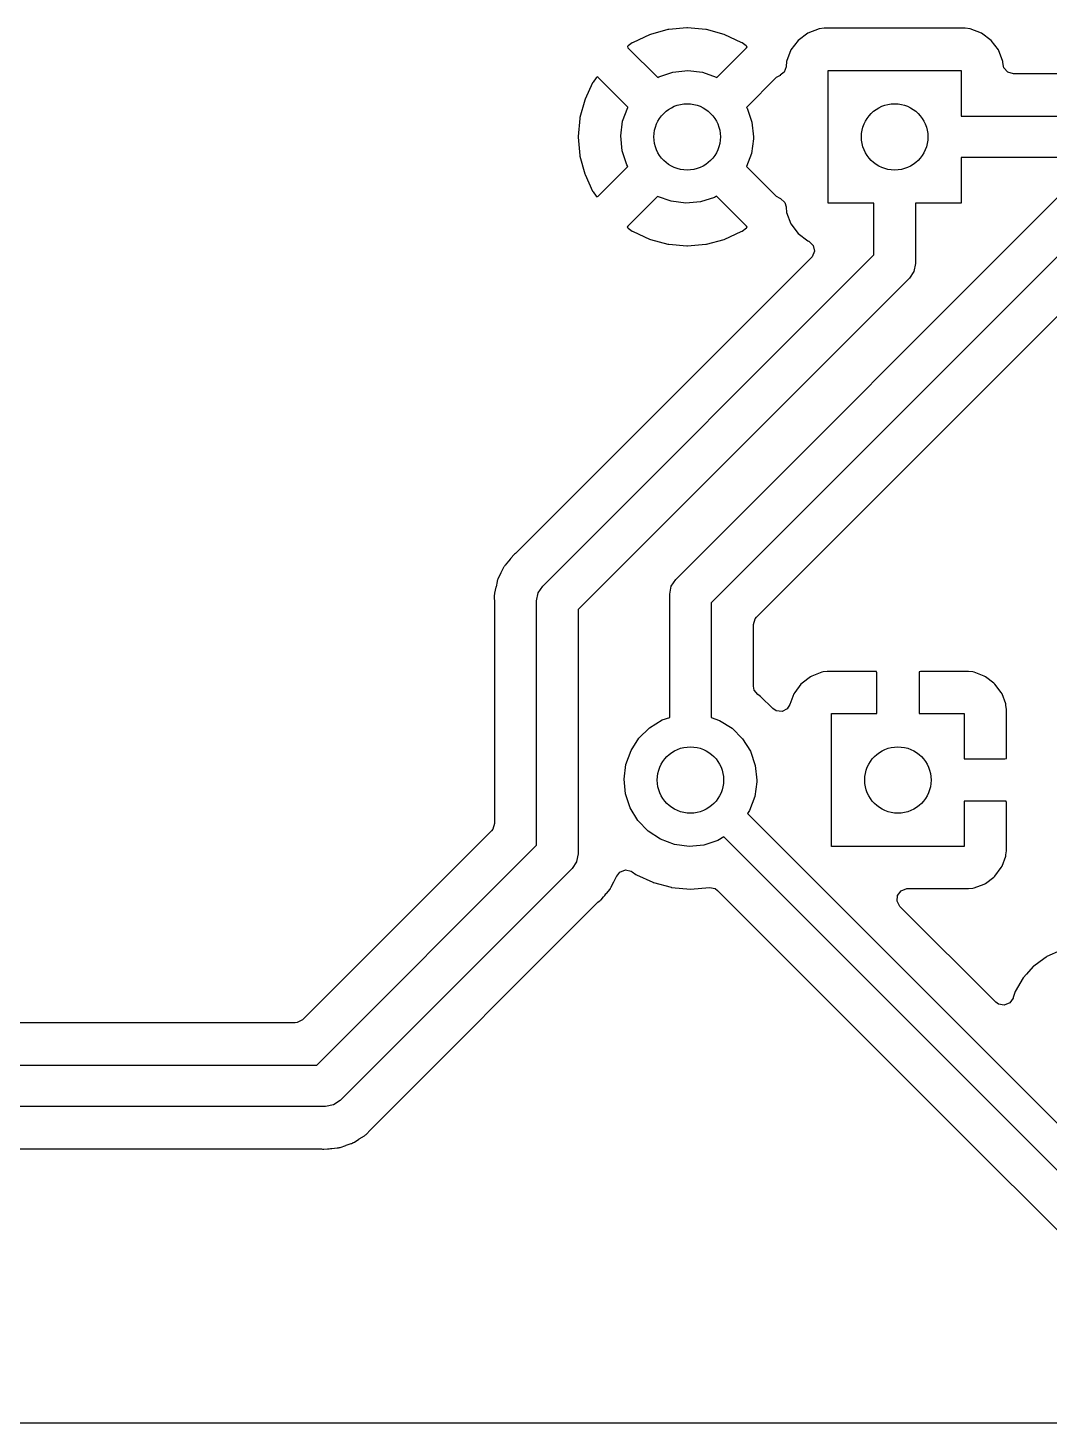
# Model space of a CAD drawing. Extents: x 61 to 228, y -146 to -45.
# Drawn here: x 124.68 to 136.99, y -145.54 to -128.74 of the extents above; entities that cross this region are included whole.
import ezdxf

# ---------------------------------------------------------------- set-up
doc = ezdxf.new("R2010")
doc.units = 0
doc.layers.add('BLACK', color=7, linetype='CONTINUOUS')

msp = doc.modelspace()

# ---------------------------------------------------------------- linework, layer by layer
at = {"layer": 'BLACK', "linetype": 'CONTINUOUS'}
for p, q in [((132.174, -128.817), (131.976, -128.909)), ((132.184, -128.813), (132.174, -128.817)), ((132.395, -128.756), (132.184, -128.813)), ((132.405, -128.754), (132.395, -128.756)), ((132.623, -128.735), (132.405, -128.754)), ((132.633, -128.735), (132.623, -128.735)), ((132.851, -128.754), (132.633, -128.735)), ((132.861, -128.756), (132.851, -128.754)), ((133.072, -128.813), (132.861, -128.756)), ((133.082, -128.817), (133.072, -128.813)), ((133.28, -128.909), (133.082, -128.817)), ((133.965, -128.885), (133.877, -129.001)), ((134.081, -128.797), (133.965, -128.885)), ((134.218, -128.746), (134.081, -128.797)), ((134.28, -128.739), (134.218, -128.746)), ((135.976, -128.739), (134.28, -128.739)), ((136.038, -128.746), (135.976, -128.739)), ((136.175, -128.797), (136.038, -128.746)), ((136.291, -128.885), (136.175, -128.797)), ((136.379, -129.001), (136.291, -128.885)), ((131.915, -128.951), (131.907, -128.961)), ((131.907, -128.961), (131.914, -128.974)), ((131.914, -128.974), (132.273, -129.333)), ((131.967, -128.914), (131.915, -128.951)), ((131.976, -128.909), (131.967, -128.914)), ((132.984, -129.333), (133.343, -128.974)), ((133.289, -128.914), (133.28, -128.909)), ((133.34, -128.95), (133.289, -128.914)), ((133.35, -128.962), (133.34, -128.95)), ((133.343, -128.974), (133.35, -128.962)), ((133.877, -129.001), (133.826, -129.138)), ((136.43, -129.138), (136.379, -129.001)), ((133.82, -129.203), (133.796, -129.27)), ((133.826, -129.138), (133.82, -129.2)), ((133.82, -129.2), (133.82, -129.203)), ((136.431, -129.146), (136.43, -129.138)), ((136.434, -129.177), (136.431, -129.146)), ((136.445, -129.216), (136.434, -129.177)), ((136.491, -129.269), (136.445, -129.216)), ((131.489, -129.396), (131.397, -129.594)), ((131.494, -129.387), (131.489, -129.396)), ((131.53, -129.336), (131.494, -129.387)), ((131.542, -129.326), (131.53, -129.336)), ((131.554, -129.333), (131.542, -129.326)), ((131.912, -129.691), (131.554, -129.333)), ((132.273, -129.333), (132.287, -129.324)), ((132.287, -129.324), (132.456, -129.267)), ((132.456, -129.267), (132.634, -129.248)), ((132.634, -129.248), (132.811, -129.269)), ((132.811, -129.269), (132.979, -129.329)), ((132.979, -129.329), (132.984, -129.333)), ((133.702, -129.334), (133.343, -129.692)), ((133.74, -129.314), (133.702, -129.334)), ((133.751, -129.308), (133.74, -129.313)), ((133.74, -129.313), (133.74, -129.314)), ((133.74, -129.314), (133.74, -129.314)), ((133.796, -129.27), (133.75, -129.306)), ((133.75, -129.306), (133.751, -129.308)), ((134.328, -130.848), (134.328, -129.248)), ((134.328, -129.248), (135.928, -129.248)), ((135.928, -129.248), (135.928, -129.798)), ((136.559, -129.29), (136.491, -129.269)), ((141.036, -129.29), (136.559, -129.29)), ((131.393, -129.604), (131.336, -129.815)), ((131.397, -129.594), (131.393, -129.604)), ((131.85, -129.86), (131.911, -129.692)), ((131.911, -129.692), (131.912, -129.691)), ((133.343, -129.692), (133.349, -129.702)), ((133.349, -129.702), (133.408, -129.871)), ((131.334, -129.825), (131.315, -130.043)), ((131.336, -129.815), (131.334, -129.825)), ((131.828, -130.037), (131.85, -129.86)), ((133.408, -129.871), (133.428, -130.048)), ((135.928, -129.798), (142.898, -129.798)), ((131.315, -130.043), (131.315, -130.053)), ((131.315, -130.053), (131.334, -130.271)), ((131.845, -130.214), (131.828, -130.037)), ((133.428, -130.07), (133.403, -130.247)), ((133.428, -130.048), (133.428, -130.07)), ((131.902, -130.384), (131.845, -130.214)), ((131.334, -130.271), (131.336, -130.281)), ((131.336, -130.281), (131.393, -130.492)), ((131.554, -130.762), (131.914, -130.403)), ((131.914, -130.403), (131.902, -130.384)), ((133.403, -130.247), (133.343, -130.404)), ((133.343, -130.404), (133.702, -130.763)), ((143.002, -130.298), (135.928, -130.298)), ((135.928, -130.298), (135.928, -130.848)), ((131.393, -130.492), (131.397, -130.502)), ((131.397, -130.502), (131.489, -130.7)), ((131.489, -130.7), (131.494, -130.709)), ((131.494, -130.709), (131.531, -130.761)), ((132.491, -135.38), (137.212, -130.659)), ((131.531, -130.761), (131.541, -130.769)), ((131.541, -130.769), (131.554, -130.762)), ((132.272, -130.764), (131.913, -131.122)), ((132.434, -130.824), (132.272, -130.764)), ((132.611, -130.848), (132.434, -130.824)), ((132.789, -130.832), (132.611, -130.848)), ((132.958, -130.777), (132.789, -130.832)), ((132.983, -130.762), (132.958, -130.777)), ((133.342, -131.122), (132.983, -130.762)), ((133.702, -130.763), (133.744, -130.786)), ((133.744, -130.786), (133.754, -130.788)), ((133.754, -130.788), (133.804, -130.838)), ((133.804, -130.838), (133.819, -130.892)), ((133.819, -130.892), (133.82, -130.893)), ((133.82, -130.893), (133.82, -130.896)), ((133.82, -130.896), (133.826, -130.958)), ((134.878, -130.848), (134.328, -130.848)), ((134.878, -131.468), (134.878, -130.848)), ((135.928, -130.848), (135.378, -130.848)), ((135.378, -130.848), (135.378, -131.572)), ((137.492, -131.085), (132.917, -135.66)), ((133.826, -130.958), (133.877, -131.095)), ((131.913, -131.122), (131.906, -131.134)), ((131.906, -131.134), (131.916, -131.146)), ((131.916, -131.146), (131.967, -131.182)), ((131.967, -131.182), (131.976, -131.187)), ((131.976, -131.187), (132.174, -131.279)), ((133.082, -131.279), (133.28, -131.187)), ((133.28, -131.187), (133.289, -131.182)), ((133.289, -131.182), (133.341, -131.145)), ((133.341, -131.145), (133.349, -131.135)), ((133.349, -131.135), (133.342, -131.122)), ((133.877, -131.095), (133.965, -131.211)), ((133.965, -131.211), (134.081, -131.299)), ((132.174, -131.279), (132.184, -131.283)), ((132.184, -131.283), (132.395, -131.34)), ((132.395, -131.34), (132.405, -131.342)), ((132.405, -131.342), (132.623, -131.361)), ((132.623, -131.361), (132.633, -131.361)), ((132.633, -131.361), (132.851, -131.342)), ((132.851, -131.342), (132.861, -131.34)), ((132.861, -131.34), (133.072, -131.283)), ((133.072, -131.283), (133.082, -131.279)), ((134.081, -131.299), (134.09, -131.302)), ((134.09, -131.302), (134.095, -131.304)), ((134.095, -131.304), (134.145, -131.355)), ((134.145, -131.355), (134.16, -131.424)), ((134.123, -131.504), (130.575, -135.052)), ((130.887, -135.459), (134.878, -131.468)), ((134.135, -131.491), (134.123, -131.504)), ((134.16, -131.424), (134.135, -131.491)), ((135.378, -131.572), (135.359, -131.668)), ((135.305, -131.749), (131.314, -135.74)), ((133.463, -135.834), (137.666, -131.631)), ((135.359, -131.668), (135.305, -131.749)), ((130.509, -135.118), (130.502, -135.125)), ((130.538, -135.083), (130.509, -135.118)), ((130.543, -135.077), (130.538, -135.083)), ((130.538, -135.083), (130.538, -135.083)), ((130.549, -135.073), (130.543, -135.077)), ((130.561, -135.065), (130.549, -135.073)), ((130.549, -135.073), (130.549, -135.073)), ((130.575, -135.052), (130.561, -135.065)), ((130.414, -135.235), (130.383, -135.301)), ((130.419, -135.229), (130.414, -135.235)), ((130.422, -135.224), (130.419, -135.229)), ((130.425, -135.219), (130.422, -135.224)), ((130.429, -135.212), (130.425, -135.219)), ((130.433, -135.207), (130.429, -135.212)), ((130.476, -135.157), (130.433, -135.207)), ((130.479, -135.153), (130.476, -135.157)), ((130.494, -135.134), (130.479, -135.153)), ((130.496, -135.131), (130.494, -135.134)), ((130.502, -135.125), (130.496, -135.131)), ((130.338, -135.402), (130.325, -135.466)), ((130.339, -135.395), (130.338, -135.402)), ((130.338, -135.402), (130.338, -135.402)), ((130.342, -135.388), (130.339, -135.395)), ((130.344, -135.383), (130.342, -135.388)), ((130.346, -135.377), (130.344, -135.383)), ((130.348, -135.37), (130.346, -135.377)), ((130.381, -135.305), (130.348, -135.37)), ((130.383, -135.301), (130.381, -135.305)), ((132.436, -135.461), (132.491, -135.38)), ((130.305, -135.561), (130.303, -135.568)), ((130.303, -135.568), (130.304, -135.6)), ((130.304, -135.6), (130.305, -135.646)), ((130.306, -135.542), (130.305, -135.553)), ((130.305, -135.553), (130.305, -135.553)), ((130.305, -135.553), (130.305, -135.557)), ((130.305, -135.557), (130.305, -135.561)), ((130.324, -135.471), (130.306, -135.542)), ((130.325, -135.466), (130.324, -135.471)), ((130.814, -135.636), (130.833, -135.54)), ((130.833, -135.54), (130.887, -135.459)), ((132.417, -135.557), (132.436, -135.461)), ((132.417, -137.04), (132.417, -135.557)), ((130.305, -135.646), (130.305, -135.649)), ((130.305, -135.649), (130.305, -138.318)), ((130.814, -138.58), (130.814, -135.636)), ((131.314, -135.74), (131.314, -138.684)), ((132.917, -135.66), (132.917, -137.04)), ((133.426, -135.923), (133.446, -135.855)), ((133.426, -136.663), (133.426, -135.923)), ((133.446, -135.855), (133.463, -135.834)), ((134.012, -136.627), (133.999, -136.639)), ((134.114, -136.55), (134.012, -136.627)), ((134.129, -136.542), (134.114, -136.55)), ((134.25, -136.497), (134.129, -136.542)), ((134.265, -136.493), (134.25, -136.497)), ((134.316, -136.487), (134.265, -136.493)), ((134.323, -136.487), (134.316, -136.487)), ((134.9, -136.487), (134.323, -136.487)), ((134.908, -136.489), (134.9, -136.487)), ((134.909, -136.49), (134.908, -136.489)), ((134.913, -136.505), (134.909, -136.49)), ((134.913, -136.995), (134.913, -136.505)), ((135.423, -136.493), (135.421, -136.501)), ((135.421, -136.501), (135.421, -136.995)), ((135.424, -136.491), (135.423, -136.493)), ((135.439, -136.487), (135.424, -136.491)), ((136.012, -136.487), (135.439, -136.487)), ((136.019, -136.487), (136.012, -136.487)), ((136.07, -136.493), (136.019, -136.487)), ((136.085, -136.497), (136.07, -136.493)), ((136.205, -136.542), (136.085, -136.497)), ((136.221, -136.55), (136.205, -136.542)), ((136.323, -136.627), (136.221, -136.55)), ((136.336, -136.639), (136.323, -136.627)), ((133.435, -136.711), (133.426, -136.663)), ((133.48, -136.766), (133.435, -136.711)), ((133.512, -136.789), (133.48, -136.766)), ((133.658, -136.935), (133.512, -136.789)), ((133.914, -136.757), (133.866, -136.885)), ((133.923, -136.741), (133.914, -136.757)), ((133.999, -136.639), (133.923, -136.741)), ((136.412, -136.741), (136.336, -136.639)), ((136.421, -136.757), (136.412, -136.741)), ((136.466, -136.877), (136.421, -136.757)), ((133.701, -136.963), (133.658, -136.935)), ((133.771, -136.969), (133.701, -136.963)), ((133.834, -136.937), (133.771, -136.969)), ((133.864, -136.884), (133.834, -136.937)), ((133.866, -136.885), (133.864, -136.884)), ((136.469, -136.893), (136.466, -136.877)), ((136.475, -136.944), (136.469, -136.893)), ((136.475, -136.95), (136.475, -136.944)), ((136.475, -137.527), (136.475, -136.95)), ((132.175, -137.165), (132.327, -137.071)), ((132.327, -137.071), (132.417, -137.04)), ((132.917, -137.04), (133.018, -137.076)), ((133.018, -137.076), (133.169, -137.172)), ((134.367, -138.595), (134.367, -136.995)), ((134.367, -136.995), (134.913, -136.995)), ((135.421, -136.995), (135.967, -136.995)), ((135.967, -136.995), (135.967, -137.541)), ((131.951, -137.439), (132.047, -137.289)), ((132.047, -137.289), (132.175, -137.165)), ((133.169, -137.172), (133.294, -137.298)), ((133.294, -137.298), (133.389, -137.449)), ((131.89, -137.607), (131.951, -137.439)), ((133.389, -137.449), (133.447, -137.618)), ((131.867, -137.784), (131.89, -137.607)), ((133.447, -137.618), (133.467, -137.795)), ((135.967, -137.541), (136.457, -137.541)), ((136.457, -137.541), (136.473, -137.537)), ((136.473, -137.537), (136.474, -137.535)), ((136.474, -137.535), (136.475, -137.527)), ((131.885, -137.961), (131.867, -137.784)), ((133.467, -137.795), (133.467, -137.817)), ((131.941, -138.131), (131.885, -137.961)), ((133.467, -137.817), (133.442, -137.994)), ((132.034, -138.283), (131.941, -138.131)), ((133.442, -137.994), (133.379, -138.161)), ((136.462, -138.049), (135.967, -138.049)), ((135.967, -138.049), (135.967, -138.595)), ((136.47, -138.051), (136.462, -138.049)), ((136.471, -138.052), (136.47, -138.051)), ((136.475, -138.067), (136.471, -138.052)), ((136.475, -138.64), (136.475, -138.067)), ((132.157, -138.411), (132.034, -138.283)), ((133.379, -138.161), (133.354, -138.199)), ((133.354, -138.199), (139.1, -143.945)), ((130.269, -138.407), (127.993, -140.683)), ((130.285, -138.386), (130.269, -138.407)), ((130.305, -138.318), (130.285, -138.386)), ((132.307, -138.509), (132.157, -138.411)), ((133.07, -138.481), (132.998, -138.524)), ((138.876, -144.286), (133.07, -138.481)), ((128.166, -141.228), (130.814, -138.58)), ((132.474, -138.571), (132.307, -138.509)), ((132.651, -138.595), (132.474, -138.571)), ((132.828, -138.579), (132.651, -138.595)), ((132.998, -138.524), (132.828, -138.579)), ((135.967, -138.595), (134.367, -138.595)), ((136.469, -138.697), (136.475, -138.646)), ((136.475, -138.646), (136.475, -138.64)), ((131.295, -138.78), (131.241, -138.861)), ((131.314, -138.684), (131.295, -138.778)), ((131.295, -138.778), (131.295, -138.78)), ((131.314, -138.684), (131.314, -138.684)), ((136.421, -138.833), (136.466, -138.713)), ((136.466, -138.713), (136.469, -138.697)), ((131.241, -138.861), (128.447, -141.655)), ((131.241, -138.861), (131.241, -138.861)), ((131.747, -139.015), (131.78, -138.95)), ((131.78, -138.95), (131.782, -138.951)), ((131.782, -138.951), (131.818, -138.903)), ((131.818, -138.903), (131.884, -138.878)), ((131.884, -138.878), (131.954, -138.893)), ((131.954, -138.893), (131.966, -138.901)), ((131.966, -138.901), (132.011, -138.933)), ((132.011, -138.933), (132.016, -138.935)), ((132.016, -138.935), (132.016, -138.935)), ((132.016, -138.935), (132.213, -139.027)), ((136.221, -139.04), (136.323, -138.963)), ((136.323, -138.963), (136.336, -138.951)), ((136.336, -138.951), (136.412, -138.849)), ((136.412, -138.849), (136.421, -138.833)), ((131.654, -139.161), (131.699, -139.108)), ((131.699, -139.108), (131.703, -139.101)), ((131.703, -139.101), (131.706, -139.096)), ((131.706, -139.096), (131.709, -139.091)), ((131.709, -139.091), (131.714, -139.085)), ((131.714, -139.085), (131.745, -139.019)), ((131.745, -139.019), (131.747, -139.015)), ((132.213, -139.027), (132.218, -139.029)), ((132.218, -139.029), (132.223, -139.031)), ((132.223, -139.031), (132.223, -139.031)), ((132.223, -139.031), (132.434, -139.087)), ((132.434, -139.087), (132.434, -139.087)), ((132.434, -139.087), (132.439, -139.089)), ((132.439, -139.089), (132.667, -139.108)), ((132.667, -139.108), (132.895, -139.089)), ((132.895, -139.089), (132.965, -139.103)), ((132.965, -139.103), (132.995, -139.125)), ((132.995, -139.125), (135.746, -141.876)), ((135.163, -139.185), (135.206, -139.128)), ((135.206, -139.128), (135.273, -139.103)), ((135.273, -139.103), (135.282, -139.103)), ((135.282, -139.103), (136.012, -139.103)), ((136.012, -139.103), (136.019, -139.103)), ((136.019, -139.103), (136.07, -139.097)), ((136.07, -139.097), (136.085, -139.093)), ((136.085, -139.093), (136.205, -139.048)), ((136.205, -139.048), (136.221, -139.04)), ((128.816, -142.005), (131.553, -139.268)), ((131.553, -139.268), (131.567, -139.255)), ((131.567, -139.255), (131.579, -139.247)), ((131.579, -139.247), (131.585, -139.243)), ((131.579, -139.247), (131.579, -139.247)), ((131.585, -139.243), (131.59, -139.237)), ((131.59, -139.237), (131.619, -139.202)), ((131.59, -139.237), (131.59, -139.237)), ((131.619, -139.202), (131.626, -139.195)), ((131.626, -139.195), (131.632, -139.189)), ((131.632, -139.189), (131.634, -139.186)), ((131.634, -139.186), (131.649, -139.167)), ((131.634, -139.186), (131.634, -139.186)), ((131.649, -139.167), (131.652, -139.163)), ((131.652, -139.163), (131.654, -139.161)), ((135.158, -139.256), (135.163, -139.185)), ((135.192, -139.318), (135.158, -139.256)), ((136.346, -140.471), (135.192, -139.318)), ((136.925, -139.948), (136.803, -140.037)), ((136.952, -139.929), (136.925, -139.948)), ((136.957, -139.925), (136.952, -139.929)), ((136.952, -139.929), (136.952, -139.929)), ((136.963, -139.922), (136.957, -139.925)), ((137.126, -139.85), (136.963, -139.922)), ((136.963, -139.922), (136.963, -139.922)), ((136.717, -140.132), (136.675, -140.179)), ((136.798, -140.042), (136.717, -140.132)), ((136.803, -140.037), (136.798, -140.042)), ((136.798, -140.042), (136.798, -140.042)), ((136.675, -140.179), (136.579, -140.344)), ((136.379, -140.495), (136.346, -140.471)), ((136.449, -140.507), (136.379, -140.495)), ((136.514, -140.48), (136.449, -140.507)), ((136.555, -140.421), (136.514, -140.48)), ((136.557, -140.413), (136.555, -140.421)), ((136.579, -140.344), (136.557, -140.413)), ((127.904, -140.719), (114.412, -140.719)), ((127.93, -140.717), (127.904, -140.719)), ((127.993, -140.683), (127.93, -140.717)), ((114.15, -141.228), (128.166, -141.228)), ((128.447, -141.655), (128.366, -141.709)), ((128.27, -141.728), (114.046, -141.728)), ((128.366, -141.709), (128.27, -141.728)), ((128.76, -142.064), (128.813, -142.008)), ((128.813, -142.008), (128.816, -142.005)), ((135.746, -141.876), (138.496, -144.626)), ((128.518, -142.195), (128.581, -142.175)), ((128.581, -142.175), (128.588, -142.172)), ((128.581, -142.175), (128.581, -142.175)), ((128.588, -142.172), (128.594, -142.169)), ((128.594, -142.169), (128.6, -142.166)), ((128.6, -142.166), (128.605, -142.163)), ((128.605, -142.163), (128.612, -142.161)), ((128.612, -142.161), (128.618, -142.157)), ((128.618, -142.157), (128.673, -142.121)), ((128.673, -142.121), (128.677, -142.118)), ((128.677, -142.118), (128.739, -142.081)), ((128.739, -142.081), (128.747, -142.073)), ((128.747, -142.073), (128.748, -142.073)), ((128.748, -142.073), (128.75, -142.071)), ((128.75, -142.071), (128.754, -142.068)), ((128.754, -142.068), (128.76, -142.064)), ((114.059, -142.237), (128.203, -142.237)), ((128.203, -142.237), (128.222, -142.238)), ((128.222, -142.238), (128.236, -142.24)), ((128.236, -142.24), (128.236, -142.24)), ((128.236, -142.24), (128.243, -142.241)), ((128.243, -142.241), (128.251, -142.241)), ((128.251, -142.241), (128.296, -142.237)), ((128.251, -142.241), (128.251, -142.241)), ((128.296, -142.237), (128.306, -142.237)), ((128.306, -142.237), (128.314, -142.237)), ((128.314, -142.237), (128.332, -142.234)), ((128.332, -142.234), (128.343, -142.233)), ((128.343, -142.233), (128.347, -142.233)), ((128.347, -142.233), (128.412, -142.227)), ((128.412, -142.227), (128.412, -142.227)), ((128.412, -142.227), (128.42, -142.227)), ((128.42, -142.227), (128.427, -142.225)), ((128.427, -142.225), (128.433, -142.223)), ((128.433, -142.223), (128.438, -142.222)), ((128.438, -142.222), (128.446, -142.221)), ((128.446, -142.221), (128.514, -142.196)), ((128.514, -142.196), (128.518, -142.195)), ((140.865, -145.541), (61.5945, -145.541))]:
    msp.add_line(p, q, dxfattribs=at)
at = {"layer": 'BLACK'}
for centre in [(132.628, -130.048), (135.128, -130.048), (132.667, -137.795), (135.167, -137.795)]:
    msp.add_circle(centre, 0.4, dxfattribs=at)

doc.saveas('drawing.dxf')
